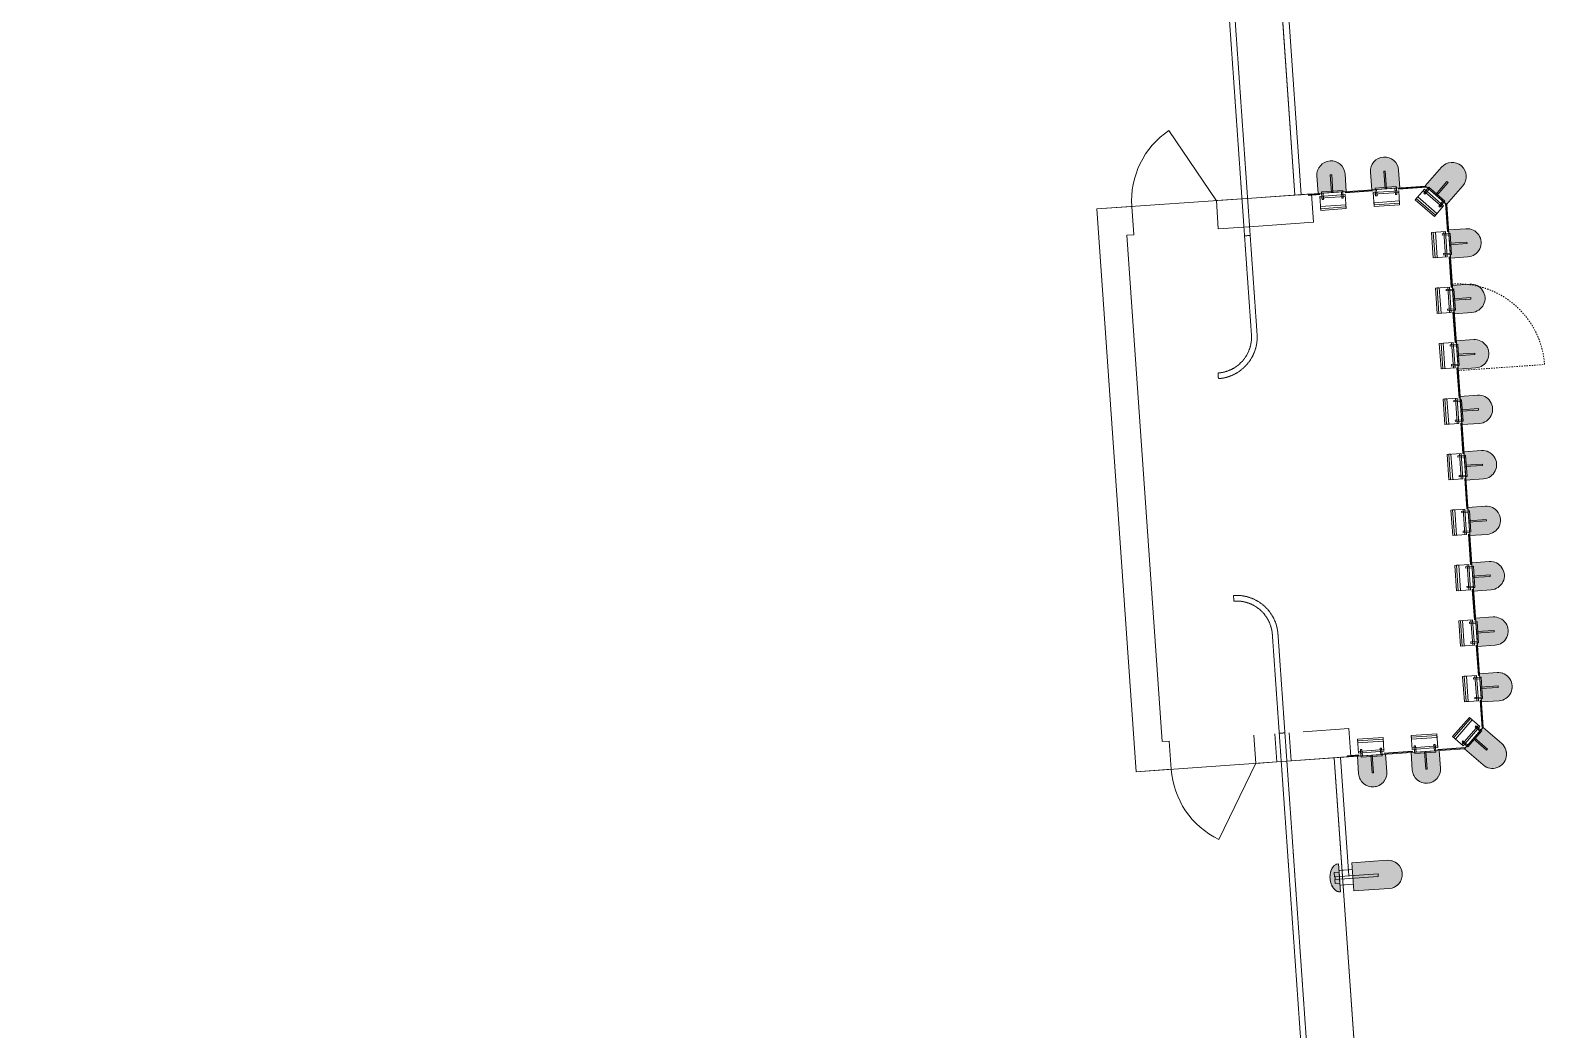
# Model space of a CAD drawing. Header units: millimetres. Extents: x 306 to 836129804, y -168137 to 818603917.
# Drawn here: x 833840866 to 833851586, y 817957728 to 817964798 of the extents above; entities that cross this region are included whole.
import ezdxf

# ---------------------------------------------------------------- set-up
doc = ezdxf.new("R2010")
doc.units = ezdxf.units.MM
doc.header["$LTSCALE"] = 3
doc.linetypes.add('Dash', pattern=[6, 3, -3])
doc.linetypes.add('Overhead', pattern=[1.8, 1.2, -0.6])
for name, color, linetype, lineweight in [('A-200-M_WALL_INT', 251, 'Continuous', 13), ('A-214-M_CURT_WALL', 251, 'Continuous', 13), ('A-215-M_CURT_PANEL', 251, 'Continuous', 13), ('A-215-MH_CURT_PANEL', 251, 'Dash', 13), ('A-325-M_DOOR', 251, 'Continuous', 13), ('A-770-ME_FFE_SA', 251, 'Continuous', 13), ('A-770-MH_FFE_SA', 251, 'Overhead', 13), ('A-810-M_ROOMS', 251, 'Continuous', 13), ('Z-060-M_DETAIL', 253, 'Continuous', 5), ('Z-060-M_LINE_MEDIUM', 253, 'Continuous', 9)]:
    doc.layers.add(name, color=color, linetype=linetype, lineweight=lineweight)
doc.layers.add('UAJ-00XREF', color=7, linetype='Continuous')
doc.layers.get('A-770-ME_FFE_SA').off()

# ---------------------------------------------------------------- blocks, each defined once
blk = doc.blocks.new('System Panel - ARC_Glazed-35803889-0300')
at = {"layer": 'A-215-M_CURT_PANEL', "lineweight": 9}
for p, q in [((415, 44), (-425, 44)), ((-425, 44), (-425, 0)), ((-425, 0), (415, 0))]:
    blk.add_line(p, q, dxfattribs=at)
blk = doc.blocks.new('ARC_CWP_PERFORATED METAL_STRAIGHT - ARC_CWP_PERFORATED METAL_STRAIGHT-39453991-0300')
at = {"layer": 'A-215-M_CURT_PANEL', "lineweight": 9}
for p, q in [((100, 8), (-98, 8)), ((-95, 5), (100, 5)), ((100, 5), (100, 8))]:
    blk.add_line(p, q, dxfattribs=at)
blk = doc.blocks.new('ARC_CWP_PERFORATED METAL_STRAIGHT - ARC_CWP_PERFORATED METAL_STRAIGHT-39666341-0300')
at = {"layer": 'A-215-M_CURT_PANEL', "lineweight": 9}
for p, q in [((40, 8), (-40, 8)), ((-40, 8), (-40, 5)), ((-40, 5), (40, 5)), ((40, 5), (40, 8))]:
    blk.add_line(p, q, dxfattribs=at)
blk = doc.blocks.new('System Panel - ARC_Glazed-33859203-0300')
at = {"layer": 'A-215-M_CURT_PANEL', "lineweight": 9}
for p, q in [((-704.45, 44), (704.45, 44)), ((704.45, 0), (704.45, 44)), ((704.45, 0), (-704.45, 0))]:
    blk.add_line(p, q, dxfattribs=at)
blk = doc.blocks.new('Circular Mullion - Type A-V122-0300')
at = {"layer": 'Z-060-M_LINE_MEDIUM', "lineweight": 5}
h = blk.add_hatch(color=256, dxfattribs=at)
h.paths.add_polyline_path([(100, -73), (100, -323), (95, -354), (87, -373), (71, -394), (50, -410), (21, -421), (0, -423), (-26, -420), (-51, -410), (-76, -388), (-87, -373), (-97, -349), (-100, -323), (-100, -73), (-10, -73)], flags=0)
h.paths.add_polyline_path([(100, 23), (-100, 23), (-94, 45), (-81, 63), (-62, 76), (-40, 84), (-10, 89), (0, 90), (20, 89), (40, 84), (65, 73), (85, 59), (94, 45), (98, 34)], flags=0)
at = {"layer": 'Z-060-M_DETAIL'}
for p, q in [((-100, 23), (100, 23)), ((-52, -73), (-52, 23)), ((-10, 57), (-39, 57)), ((-39, 57), (-39, 23)), ((-39, 23), (-10, 23)), ((-10, 23), (-10, 57)), ((39, 57), (10, 57)), ((10, 57), (10, 23)), ((10, 23), (39, 23)), ((39, 23), (39, 57)), ((52, -73), (52, 23)), ((100, -73), (-100, -73)), ((-100, -73), (-100, -323)), ((100, -323), (100, -73))]:
    blk.add_line(p, q, dxfattribs=at)
for centre, radius, start, end in [((-45, 21), 55.2, 130.5224, 177.4776), ((-11, -19), 107, 105.6955, 130.5224), ((0, -59), 149, 90.1513, 105.6955), ((0, -59), 149, 74.3045, 89.8487), ((11, -19), 107, 49.4776, 74.3045), ((45, 21), 55.2, 2.5224, 49.4776), ((0, -323), 100, 180, 360)]:
    blk.add_arc(centre, radius, start, end, dxfattribs=at)
at = {"layer": 'Z-060-M_LINE_MEDIUM'}
for p, q in [((10, 53), (-10, 53)), ((-10, 53), (-10, -252)), ((10, -252), (10, 53)), ((-10, -252), (10, -252))]:
    blk.add_line(p, q, dxfattribs=at)
blk = doc.blocks.new('Circular Mullion - CERAMIC_MULLIONS LEARNING CENTER-27652630-0300')
at = {"layer": 'Z-060-M_DETAIL'}
h = blk.add_hatch(dxfattribs=at)
h.set_pattern_fill('FP_77', color=256, style=0, pattern_type=2)
h.set_pattern_definition([(225, (36158.15, 48831.8), (141.42136, -141.42136), [])])
h.paths.add_polyline_path([(-100, -324), (-100, -323), (-100, -323)], flags=0)
at = {"layer": 'A-214-M_CURT_WALL', "lineweight": 9}
for p, q in [((-10, 23), (-100, 23)), ((100, 23), (10, 23))]:
    blk.add_line(p, q, dxfattribs=at)
for centre, radius, start, end in [((-51, 23), 48.6, 157.8783, 163.6542), ((-33, 11), 70.7, 125.0086, 130.3805), ((-10, -22), 111, 120.1411, 125.0086), ((-10, -22), 111, 108.2158, 116.6136), ((1, -62), 152, 100.5508, 104.7675), ((1, -62), 152, 90.2629, 97.5152), ((-1, -62), 152, 82.4848, 89.7371), ((-1, -62), 152, 75.2325, 79.4492), ((10, -22), 111, 63.3864, 71.7842), ((10, -22), 111, 54.9914, 59.8589), ((33, 11), 70.7, 49.6195, 54.9914), ((51, 23), 48.6, 16.3458, 22.1217), ((0, -323), 100, 197.8702, 203.5317), ((0, -323), 100, 216.4804, 222.1225), ((0, -323), 100, 257.9144, 263.4583), ((0, -323), 100, 276.5658, 282.071), ((0, -323), 100, 317.9659, 323.3729), ((0, -323), 100, 336.6392, 342.0268)]:
    blk.add_arc(centre, radius, start, end, dxfattribs=at)
blk = doc.blocks.new('ARC_FS_FIRE SHUTTER LATERAL SINGLE  - ARC_FS_FIRE SHUTTER LATERAL SINGLE -39476047-0300')
at = {"layer": 'A-770-MH_FFE_SA'}
for p, q in [((-3500, 20), (-4200, 20)), ((-3500, -20), (-3500, 20)), ((-3500, 20), (50, 20)), ((50, -20), (50, 20)), ((-3500, -20), (-4200, -20)), ((50, -20), (-3500, -20)), ((-4455, -275), (-4495, -275))]:
    blk.add_line(p, q, dxfattribs=at)
for radius in [295, 255]:
    blk.add_arc((-4200, -275), radius, 90, 180, dxfattribs=at)
blk = doc.blocks.new('ARC_CWP_PERFORATED METAL_STRAIGHT - ARC_CWP_PERFORATED METAL_STRAIGHT-39453977-0300')
at = {"layer": 'A-215-M_CURT_PANEL', "lineweight": 9}
for p, q in [((-98, 8), (100, 8)), ((100, 5), (-95, 5)), ((100, 5), (100, 8))]:
    blk.add_line(p, q, dxfattribs=at)
blk = doc.blocks.new('ARC_FS_FIRE SHUTTER LATERAL SINGLE  - ARC_FS_FIRE SHUTTER LATERAL SINGLE -37666282-0300')
at = {"layer": 'A-770-MH_FFE_SA'}
for p, q in [((-5605, 275), (-5645, 275)), ((-4650, 20), (-5350, 20)), ((-4650, 20), (-4650, -20)), ((50, 20), (-4650, 20)), ((50, 20), (50, -20)), ((-4650, -20), (-5350, -20)), ((-4650, -20), (50, -20))]:
    blk.add_line(p, q, dxfattribs=at)
for radius in [295, 255]:
    blk.add_arc((-5350, 275), radius, 180, 270, dxfattribs=at)
blk = doc.blocks.new('ARC_ACCESS_PANEL_SINGLE_TIMBER_TYPE11 - 600w x 2000h-39249711-0300')
at = {"layer": 'A-325-M_DOOR'}
blk.add_line((425, -75), (125, -595), dxfattribs=at)
blk.add_arc((425, -75), 600, 180, 240, dxfattribs=at)
blk = doc.blocks.new('ARC_ACCESS_PANEL_SINGLE_TIMBER_TYPE11 - 600w x 2000h-39249712-0300')
at = {"layer": 'A-325-M_DOOR'}
blk.add_line((425, 75), (125, 595), dxfattribs=at)
blk.add_arc((425, 75), 600, 120, 180, dxfattribs=at)
blk = doc.blocks.new('ARC_CWP_PERFORATED METAL_STRAIGHT - ARC_CWP_PERFORATED METAL_STRAIGHT-V199-0300')
at = {"layer": 'A-215-M_CURT_PANEL', "lineweight": 9}
for p, q in [((100, 8), (-100, 8)), ((-100, 8), (-100, 5)), ((-100, 5), (100, 5)), ((100, 5), (100, 8))]:
    blk.add_line(p, q, dxfattribs=at)
blk = doc.blocks.new('Circular Mullion - ARC_225mm CERAMIC MULLION-27539017-0300')
at = {"layer": 'Z-060-M_DETAIL', "lineweight": 9}
blk.add_hatch(color=256, dxfattribs=at).paths.add_polyline_path([(100, -125), (97, -151), (87, -175), (71, -196), (50, -212), (26, -222), (0, -225), (-26, -222), (-50, -212), (-71, -196), (-87, -175), (-97, -151), (-100, -125), (-100, 0), (100, 0)], flags=0)
at = {"layer": 'Z-060-M_DETAIL'}
for p, q in [((-90, 120), (90, 120)), ((-90, 21), (-90, 120)), ((90, 108), (-90, 108)), ((-90, 108), (-90, 93)), ((90, 120), (90, 21)), ((90, 93), (90, 108)), ((-90, 93), (90, 93)), ((90, 33), (-90, 33)), ((90, 21), (-90, 21)), ((-75, 45), (-65, 45)), ((-75, 0), (-75, 45)), ((-65, 45), (-65, 0)), ((65, 45), (75, 45)), ((65, 0), (65, 45)), ((75, 45), (75, 0)), ((-75, 0), (-75, -10)), ((-65, 0), (-75, 0)), ((-75, -10), (75, -10)), ((-5, -125), (-5, 0)), ((5, -125), (5, 0)), ((75, 0), (65, 0)), ((75, -10), (75, 0)), ((5, -125), (-5, -125))]:
    blk.add_line(p, q, dxfattribs=at)
at = {"layer": 'Z-060-M_LINE_MEDIUM'}
for p, q in [((100, 0), (-100, 0)), ((-100, 0), (-100, -125)), ((100, -125), (100, 0))]:
    blk.add_line(p, q, dxfattribs=at)
blk.add_arc((0, -125), 100, 180, 360, dxfattribs=at)
blk = doc.blocks.new('Circular Mullion - CERAMIC TUBES 225mm-27930052-0300')
at = {"layer": 'A-214-M_CURT_WALL', "lineweight": 9}
for start, end in [(96.6454, 102.023), (77.977, 83.3546), (156.6454, 162.023), (137.977, 143.3546), (36.6454, 42.023), (17.977, 23.3546)]:
    blk.add_arc((0, 125), 100, start, end, dxfattribs=at)
blk = doc.blocks.new('ARC_CWP_PERFORATED METAL_STRAIGHT - ARC_CWP_PERFORATED METAL_STRAIGHT-V200-0300')
at = {"layer": 'A-215-M_CURT_PANEL', "lineweight": 9}
for p, q in [((98, 8), (-100, 8)), ((-100, 8), (-100, 5)), ((-100, 5), (95, 5))]:
    blk.add_line(p, q, dxfattribs=at)
blk = doc.blocks.new('Circular Mullion - Perforated Mesh-26022574-0300')
at = {"layer": 'A-214-M_CURT_WALL'}
blk.add_hatch(color=256, dxfattribs=at).paths.add_polyline_path([(71, -246), (87, -225), (97, -197), (100, -175), (100, 0), (-100, 0), (-100, -175), (-97, -201), (-87, -225), (-71, -246), (-50, -262), (-26, -272), (0, -275), (26, -272), (50, -262)], flags=0)
at = {"layer": 'Z-060-M_DETAIL'}
for p, q in [((-90, 120), (90, 120)), ((-90, 21), (-90, 120)), ((90, 108), (-90, 108)), ((-90, 108), (-90, 93)), ((90, 120), (90, 21)), ((90, 93), (90, 108)), ((-100, 0), (-100, -175)), ((100, 0), (-100, 0)), ((-90, 93), (90, 93)), ((90, 33), (-90, 33)), ((90, 21), (-90, 21)), ((-75, 45), (-65, 45)), ((-75, 0), (-75, 45)), ((-65, 45), (-65, 0)), ((65, 45), (75, 45)), ((65, 0), (65, 45)), ((75, 45), (75, 0)), ((-75, 0), (-75, -10)), ((-65, 0), (-75, 0)), ((-75, -10), (75, -10)), ((-5, -125), (-5, 0)), ((5, -125), (5, 0)), ((75, 0), (65, 0)), ((75, -10), (75, 0)), ((100, -175), (100, 0)), ((5, -125), (-5, -125))]:
    blk.add_line(p, q, dxfattribs=at)
blk.add_arc((0, -175), 100, 180, 360, dxfattribs=at)
blk = doc.blocks.new('Circular Mullion - CERAMIC TUBES 275mm-27930062-0300')
at = {"layer": 'A-214-M_CURT_WALL', "lineweight": 9}
for start, end in [(197.977, 203.3546), (336.6454, 342.023), (216.6454, 222.023), (257.977, 263.3546), (276.6454, 282.023), (317.977, 323.3546)]:
    blk.add_arc((0, -175), 100, start, end, dxfattribs=at)
blk = doc.blocks.new('ARC_CWP_PERFORATED METAL_STRAIGHT - ARC_CWP_PERFORATED METAL_STRAIGHT-39454009-0300')
at = {"layer": 'A-215-M_CURT_PANEL', "lineweight": 9}
for p, q in [((-107, 5), (-107, 8)), ((-107, 8), (107, 8)), ((107, 5), (-107, 5)), ((107, 5), (107, 8))]:
    blk.add_line(p, q, dxfattribs=at)
blk = doc.blocks.new('Circular Mullion - CERAMIC TUBES 225mm-33891346-0300')
at = {"layer": 'A-214-M_CURT_WALL', "lineweight": 9}
for start, end in [(96.6454, 102.023), (77.977, 83.3546), (156.6454, 162.023), (137.977, 143.3546), (36.6454, 42.023), (17.977, 23.3546)]:
    blk.add_arc((0, 125), 100, start, end, dxfattribs=at)
blk = doc.blocks.new('ARC_CWP_Access Panel - ARC_CWP_Access Panel-39744229-0300')
at = {"layer": 'A-215-M_CURT_PANEL', "lineweight": 9}
for p, q in [((-107, 5), (-107, 8)), ((-107, 8), (107, 8)), ((107, 5), (-107, 5)), ((107, 5), (107, 8))]:
    blk.add_line(p, q, dxfattribs=at)
at = {"layer": 'A-215-MH_CURT_PANEL'}
blk.add_line((-307, 0), (-307, -613), dxfattribs=at)
blk.add_arc((-307, 0), 613, 270, 0, dxfattribs=at)
blk = doc.blocks.new('ARC_CWP_PERFORATED METAL_STRAIGHT - ARC_CWP_PERFORATED METAL_STRAIGHT-V201-0300')
at = {"layer": 'A-215-M_CURT_PANEL', "lineweight": 9}
for p, q in [((-100, 5), (-100, 8)), ((-100, 8), (98, 8)), ((95, 5), (-100, 5))]:
    blk.add_line(p, q, dxfattribs=at)
blk = doc.blocks.new('ARC_CWP_PERFORATED METAL_STRAIGHT - ARC_CWP_PERFORATED METAL_STRAIGHT-V202-0300')
at = {"layer": 'A-215-M_CURT_PANEL', "lineweight": 9}
for p, q in [((-40, 5), (-40, 8)), ((-40, 8), (40, 8)), ((40, 5), (-40, 5)), ((40, 5), (40, 8))]:
    blk.add_line(p, q, dxfattribs=at)
blk = doc.blocks.new('ARC_CWP_PERFORATED METAL_STRAIGHT - ARC_CWP_PERFORATED METAL_STRAIGHT-V203-0300')
at = {"layer": 'A-215-M_CURT_PANEL', "lineweight": 9}
for p, q in [((-100, 5), (-100, 8)), ((-100, 8), (100, 8)), ((100, 5), (-100, 5)), ((100, 5), (100, 8))]:
    blk.add_line(p, q, dxfattribs=at)
blk = doc.blocks.new('3A35X-MAGP-P-MP-00')
at = {"layer": 'A-200-M_WALL_INT'}
for p, q in [((834429015, 817963593), (834429265, 817963610)), ((834429015, 817963593), (834429028, 817963393)), ((834429265, 817963610), (834429689, 817963640)), ((834429703, 817963440), (834429689, 817963640)), ((834428416, 817963551), (834428168, 817963534)), ((834428446, 817959553), (834428168, 817963534)), ((834428416, 817963551), (834428430, 817963351)), ((834428381, 817963348), (834428430, 817963351)), ((834428381, 817963348), (834428632, 817959767)), ((834429028, 817963393), (834429279, 817963411)), ((834429703, 817963440), (834429279, 817963411)), ((834429280, 817959812), (834429294, 817959612)), ((834429443, 817959623), (834429429, 817959822)), ((834429530, 817959829), (834429544, 817959630)), ((834429953, 817959859), (834429629, 817959836)), ((834429967, 817959660), (834429953, 817959859)), ((834428681, 817959770), (834428632, 817959767)), ((834428695, 817959571), (834428681, 817959770)), ((834429294, 817959612), (834429443, 817959623)), ((834429544, 817959630), (834429967, 817959660)), ((834428446, 817959553), (834428695, 817959571))]:
    blk.add_line(p, q, dxfattribs=at)
at = {"layer": 'A-810-M_ROOMS', "flags": 128}
for points in [[(834419886, 817970051), (834427395, 817970576), (834427383, 817970741), (834427330, 817971499), (834427462, 817971650), (834429926, 817971822), (834430077, 817971691), (834430322, 817968174), (834430191, 817968023), (834429269, 817967959), (834429571, 817963632), (834430494, 817963696), (834430645, 817963565), (834430903, 817959867), (834430772, 817959716), (834429849, 817959651), (834430072, 817956459)], [(834430063, 817956597), (834429859, 817959514), (834429849, 817959651), (834429544, 817959630), (834429443, 817959623), (834428446, 817959553), (834428168, 817963534), (834429265, 817963610), (834429571, 817963632), (834429561, 817963769), (834429278, 817967821), (834429269, 817967959), (834427586, 817967841), (834427395, 817970576), (834419834, 817970047)]]:
    blk.add_lwpolyline(points, dxfattribs=at)
at = {"layer": 'A-214-M_CURT_WALL', "lineweight": 9}
for p, rotation in [((834429835, 817963650), 183.9989085257713), ((834430214, 817963677), 183.9989085257713), ((834430664, 817963286), 93.9989085257714), ((834430692, 817962893), 93.9989085257714), ((834430719, 817962501), 93.9989085257714), ((834430746, 817962108), 93.9989085257714), ((834430774, 817961716), 93.9989085257714), ((834430801, 817961323), 93.9989085257714), ((834430829, 817960931), 93.9989085257714), ((834430856, 817960539), 93.9989085257714), ((834430884, 817960146), 93.9989085257714), ((834430493, 817959696), 3.998908525771384), ((834430113, 817959670), 3.998908525771384)]:
    blk.add_blockref('Circular Mullion - ARC_225mm CERAMIC MULLION-27539017-0300', p, dxfattribs=dict(at, rotation=rotation))
at = {"layer": 'A-214-M_CURT_WALL', "extrusion": (0, 0, -1)}
for name, p, rotation in [('Circular Mullion - Perforated Mesh-26022574-0300', (-834430569, 817963631), 221.0010914742284), ('Circular Mullion - Perforated Mesh-26022574-0300', (-834430837, 817959791), 311.0010914742286), ('Circular Mullion - Type A-V122-0300', (-834429909, 817958804), 266.0010914742286)]:
    blk.add_blockref(name, p, dxfattribs=dict(at, rotation=rotation))
at = {"layer": 'A-215-M_CURT_PANEL', "lineweight": 9}
for name, p, rotation in [('System Panel - ARC_Glazed-33859203-0300', (834429522, 817964334), 273.9989085257712), ('ARC_CWP_PERFORATED METAL_STRAIGHT - ARC_CWP_PERFORATED METAL_STRAIGHT-39453977-0300', (834430404, 817963690), 183.9989085257713), ('ARC_CWP_PERFORATED METAL_STRAIGHT - ARC_CWP_PERFORATED METAL_STRAIGHT-V202-0300', (834429706, 817963641), 183.9989085257713), ('ARC_CWP_PERFORATED METAL_STRAIGHT - ARC_CWP_PERFORATED METAL_STRAIGHT-V203-0300', (834430025, 817963663), 183.9989085257713), ('ARC_CWP_PERFORATED METAL_STRAIGHT - ARC_CWP_PERFORATED METAL_STRAIGHT-V201-0300', (834430651, 817963475), 93.9989085257714), ('ARC_CWP_PERFORATED METAL_STRAIGHT - ARC_CWP_PERFORATED METAL_STRAIGHT-39454009-0300', (834430678, 817963089), 93.9989085257714), ('ARC_CWP_Access Panel - ARC_CWP_Access Panel-39744229-0300', (834430705, 817962697), 93.9989085257714), ('ARC_CWP_PERFORATED METAL_STRAIGHT - ARC_CWP_PERFORATED METAL_STRAIGHT-39454009-0300', (834430733, 817962304), 93.9989085257714), ('ARC_CWP_PERFORATED METAL_STRAIGHT - ARC_CWP_PERFORATED METAL_STRAIGHT-39454009-0300', (834430760, 817961912), 93.9989085257714), ('ARC_CWP_PERFORATED METAL_STRAIGHT - ARC_CWP_PERFORATED METAL_STRAIGHT-39454009-0300', (834430788, 817961520), 93.9989085257714), ('ARC_CWP_PERFORATED METAL_STRAIGHT - ARC_CWP_PERFORATED METAL_STRAIGHT-39454009-0300', (834430815, 817961127), 93.9989085257714), ('ARC_CWP_PERFORATED METAL_STRAIGHT - ARC_CWP_PERFORATED METAL_STRAIGHT-39454009-0300', (834430842, 817960735), 93.9989085257714), ('ARC_CWP_PERFORATED METAL_STRAIGHT - ARC_CWP_PERFORATED METAL_STRAIGHT-39454009-0300', (834430870, 817960342), 93.9989085257714)]:
    blk.add_blockref(name, p, dxfattribs=dict(at, rotation=rotation))
at = {"layer": 'A-215-M_CURT_PANEL'}
for name, p, rotation in [('ARC_CWP_PERFORATED METAL_STRAIGHT - ARC_CWP_PERFORATED METAL_STRAIGHT-39453991-0300', (834430897, 817959957), 93.9989085257714), ('ARC_CWP_PERFORATED METAL_STRAIGHT - ARC_CWP_PERFORATED METAL_STRAIGHT-V200-0300', (834430682, 817959710), 3.998908525771384), ('System Panel - ARC_Glazed-35803889-0300', (834429879, 817959228), 273.9989085257712), ('ARC_CWP_PERFORATED METAL_STRAIGHT - ARC_CWP_PERFORATED METAL_STRAIGHT-39666341-0300', (834429984, 817959661), 3.998908525771384), ('ARC_CWP_PERFORATED METAL_STRAIGHT - ARC_CWP_PERFORATED METAL_STRAIGHT-V199-0300', (834430303, 817959683), 3.998908525771384)]:
    blk.add_blockref(name, p, dxfattribs=dict(at, rotation=rotation))
at = {"layer": 'A-325-M_DOOR', "rotation": 3.998908525771384}
for name, p in [('ARC_ACCESS_PANEL_SINGLE_TIMBER_TYPE11 - 600w x 2000h-39249712-0300', (834428596, 817963488)), ('ARC_ACCESS_PANEL_SINGLE_TIMBER_TYPE11 - 600w x 2000h-39249711-0300', (834428865, 817959658))]:
    blk.add_blockref(name, p, dxfattribs=at)
at = {"layer": 'A-770-ME_FFE_SA'}
for name, p, rotation in [('ARC_FS_FIRE SHUTTER LATERAL SINGLE  - ARC_FS_FIRE SHUTTER LATERAL SINGLE -37666282-0300', (834428910, 817967984), 93.99890852577299), ('ARC_FS_FIRE SHUTTER LATERAL SINGLE  - ARC_FS_FIRE SHUTTER LATERAL SINGLE -39476047-0300', (834429724, 817956335), 273.9989085257716)]:
    blk.add_blockref(name, p, dxfattribs=dict(at, rotation=rotation))
at = {"layer": 'Z-060-M_DETAIL', "extrusion": (0, 0, -1)}
for name, p, rotation in [('Circular Mullion - CERAMIC TUBES 275mm-27930062-0300', (-834430837, 817959791), 311.0010914742286), ('Circular Mullion - CERAMIC_MULLIONS LEARNING CENTER-27652630-0300', (-834429909, 817958804), 266.0010914742286)]:
    blk.add_blockref(name, p, dxfattribs=dict(at, rotation=rotation))
at = {"layer": 'Z-060-M_LINE_MEDIUM', "lineweight": 5, "extrusion": (0, 0, -1)}
for name, p, rotation in [('Circular Mullion - CERAMIC TUBES 225mm-33891346-0300', (-834430884, 817960146), 86.00109147422862), ('Circular Mullion - CERAMIC TUBES 225mm-27930052-0300', (-834430113, 817959670), 176.0010914742286), ('Circular Mullion - CERAMIC TUBES 225mm-27930052-0300', (-834430493, 817959696), 176.0010914742286)]:
    blk.add_blockref(name, p, dxfattribs=dict(at, rotation=rotation))

msp = doc.modelspace()

# ---------------------------------------------------------------- block references
at = {"layer": 'UAJ-00XREF', "ltscale": 0.5}
msp.add_blockref('3A35X-MAGP-P-MP-00', (-579753, 0), dxfattribs=at)

doc.saveas('drawing.dxf')
